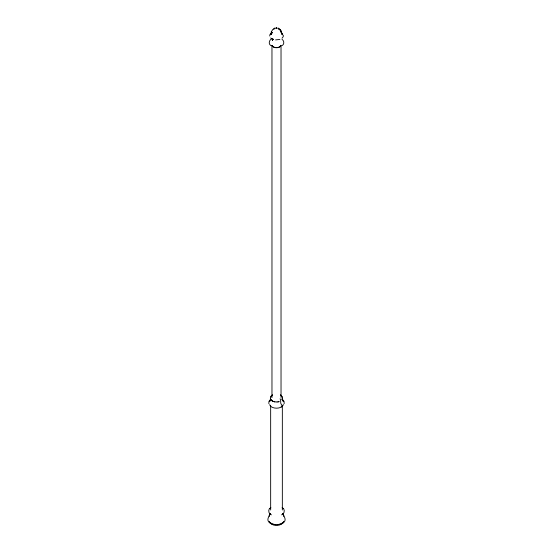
<?xml version="1.0" encoding="UTF-8"?>
<svg xmlns="http://www.w3.org/2000/svg" width="553" height="553" viewBox="0 0 553 553"><rect width="100%" height="100%" fill="white"/><g stroke="black" fill="none" stroke-linecap="round" stroke-linejoin="round"><path stroke-width="0.83" d="M281.325 407.029C280.765 405.764 282.77 406.531 281.864 405.19A0.892 0.518 60 0 0 281.643 404.865C279.818 403.026 281.394 400.503 280.088 398.768M270.956 34.438L271.426 31.5M276.618 28.079L276.486 28.175M282.203 45.553C284.519 44.164 284.173 40.701 282.023 39.346M276.811 28.113L276.403 28.044M269.774 401.36L269.809 400.973M276.306 28.009L276.735 28.224M269.843 513.419L269.802 514.145M283.544 515.659C292.316 527.631 260.684 527.631 269.456 515.659M268.862 403.725L268.917 401.402L270.631 399.307M282.023 399.259L282.023 398.844L282.148 399.169M282.369 399.307L284.083 401.402L284.138 403.725M276.673 27.954L276.237 28.023M271.578 34.652L271.647 34.203M270.949 34.272L271.309 33.505M269.802 514.131L269.131 516.094M272.408 40.037L272.795 38.883M269.802 401.236L270.645 399.238M269.899 400.863L270.03 400.579M271.212 32.081L272.719 29.551L275.152 28.148M272.463 39.775L272.747 39.242L270.604 37.984M271.253 396.383L271.067 396.943L272.366 394.801M270.846 399.169L272.124 400.801M283.06 513.502L282.348 514.449M283.724 521.838C280.972 526.663 272.028 526.663 269.276 521.838M270.085 508.594L270.59 507.896M283.378 522.129L283.627 521.728M271.412 396.128L272.214 395.347M282.078 399.826L282.548 397.234L280.661 395.132M270.258 400.22L270.541 399.874M270.203 508.449L270.832 507.772M273.88 29.033L274.952 28.044M272.954 39.021L272.719 39.277L273.583 39.567M269.097 515.977L269.518 515.569M283.115 522.44L280.71 523.961L277.24 524.679M273.991 28.908L275.041 28.162M282.03 38.261C285.065 34.777 282.265 35.834 281.83 33.166M282.092 514.663C284.429 513.848 285.383 509.043 282.272 507.592M282.251 514.567L281.76 514.878M270.728 507.592C267.617 509.043 268.571 513.848 270.908 514.663M272.332 395.132C269.435 396.273 269.899 400.6 272.906 401.257M271.35 33.208L270.016 34.39L269.684 36.014M271.848 38.8C268.952 39.864 268.122 44.24 271.074 45.747M279.908 39.436L275.608 39.899M278.691 401.734L279.286 401.602M278.166 401.844L278.76 401.748M278.214 401.858L277.06 401.969M277.081 401.99L274.779 401.858M275.76 524.679L272.29 523.961L269.885 522.44M274.233 401.748L274.834 401.844M273.707 401.602L274.302 401.734M277.993 27.94L280.205 29.537L281.449 32.848M273.21 401.43L273.797 401.596M273.313 401.43L272.228 400.96M271.24 514.878L270.749 514.567M281.076 32.586L281.608 32.966M280.779 395.347L281.588 396.128M280.634 394.801L281.933 396.943L281.74 396.383M282.168 507.772L282.797 508.449M283.482 515.569L283.903 515.977M270.652 514.449L269.94 513.502M282.459 399.874L282.742 400.22M282.41 507.896L282.915 508.594M283.869 516.094L283.157 513.419M282.355 399.238L283.191 401.236M281.816 34.383C282.694 35.959 281.401 29.855 279.424 29.364L279.846 29.738C279.154 28.984 281.726 31.756 281.387 32.91M269.373 521.728L269.622 522.129M282.23 33.643L282.472 34.044M280.855 30.622L281 30.906M282.963 400.579L283.095 400.863M283.191 400.973L283.226 401.36M282.341 405.619L282.341 509.99M281.028 45.381L281.035 397.531M271.965 45.394L271.972 397.545M270.659 405.619L270.659 509.99M281.035 45.602A4.624 2.668 0 0 1 276.507 47.738A4.624 2.668 0 0 1 271.972 45.616M280.793 45.519A4.362 2.516 0 0 1 280.675 45.802M280.247 46.355A4.362 2.516 0 0 1 273.223 46.728M272.373 45.885A4.362 2.516 0 0 1 272.263 45.664M283.316 404.457A6.823 3.94 0 0 1 276.624 408.183A6.823 3.94 0 0 1 269.705 404.602M272.415 39.795L272.401 40.286L272.415 39.795M269.836 513.772L269.774 514.511L269.836 513.772M271.896 33.173L272.187 32.406L271.896 33.173M278.104 28.542L279.569 29.482L278.104 28.542M281.878 32.938L281.878 32.938M283.26 514.484L283.164 514.103L283.26 514.484M283.226 514.511L283.177 513.785L283.226 514.511"/></g></svg>
